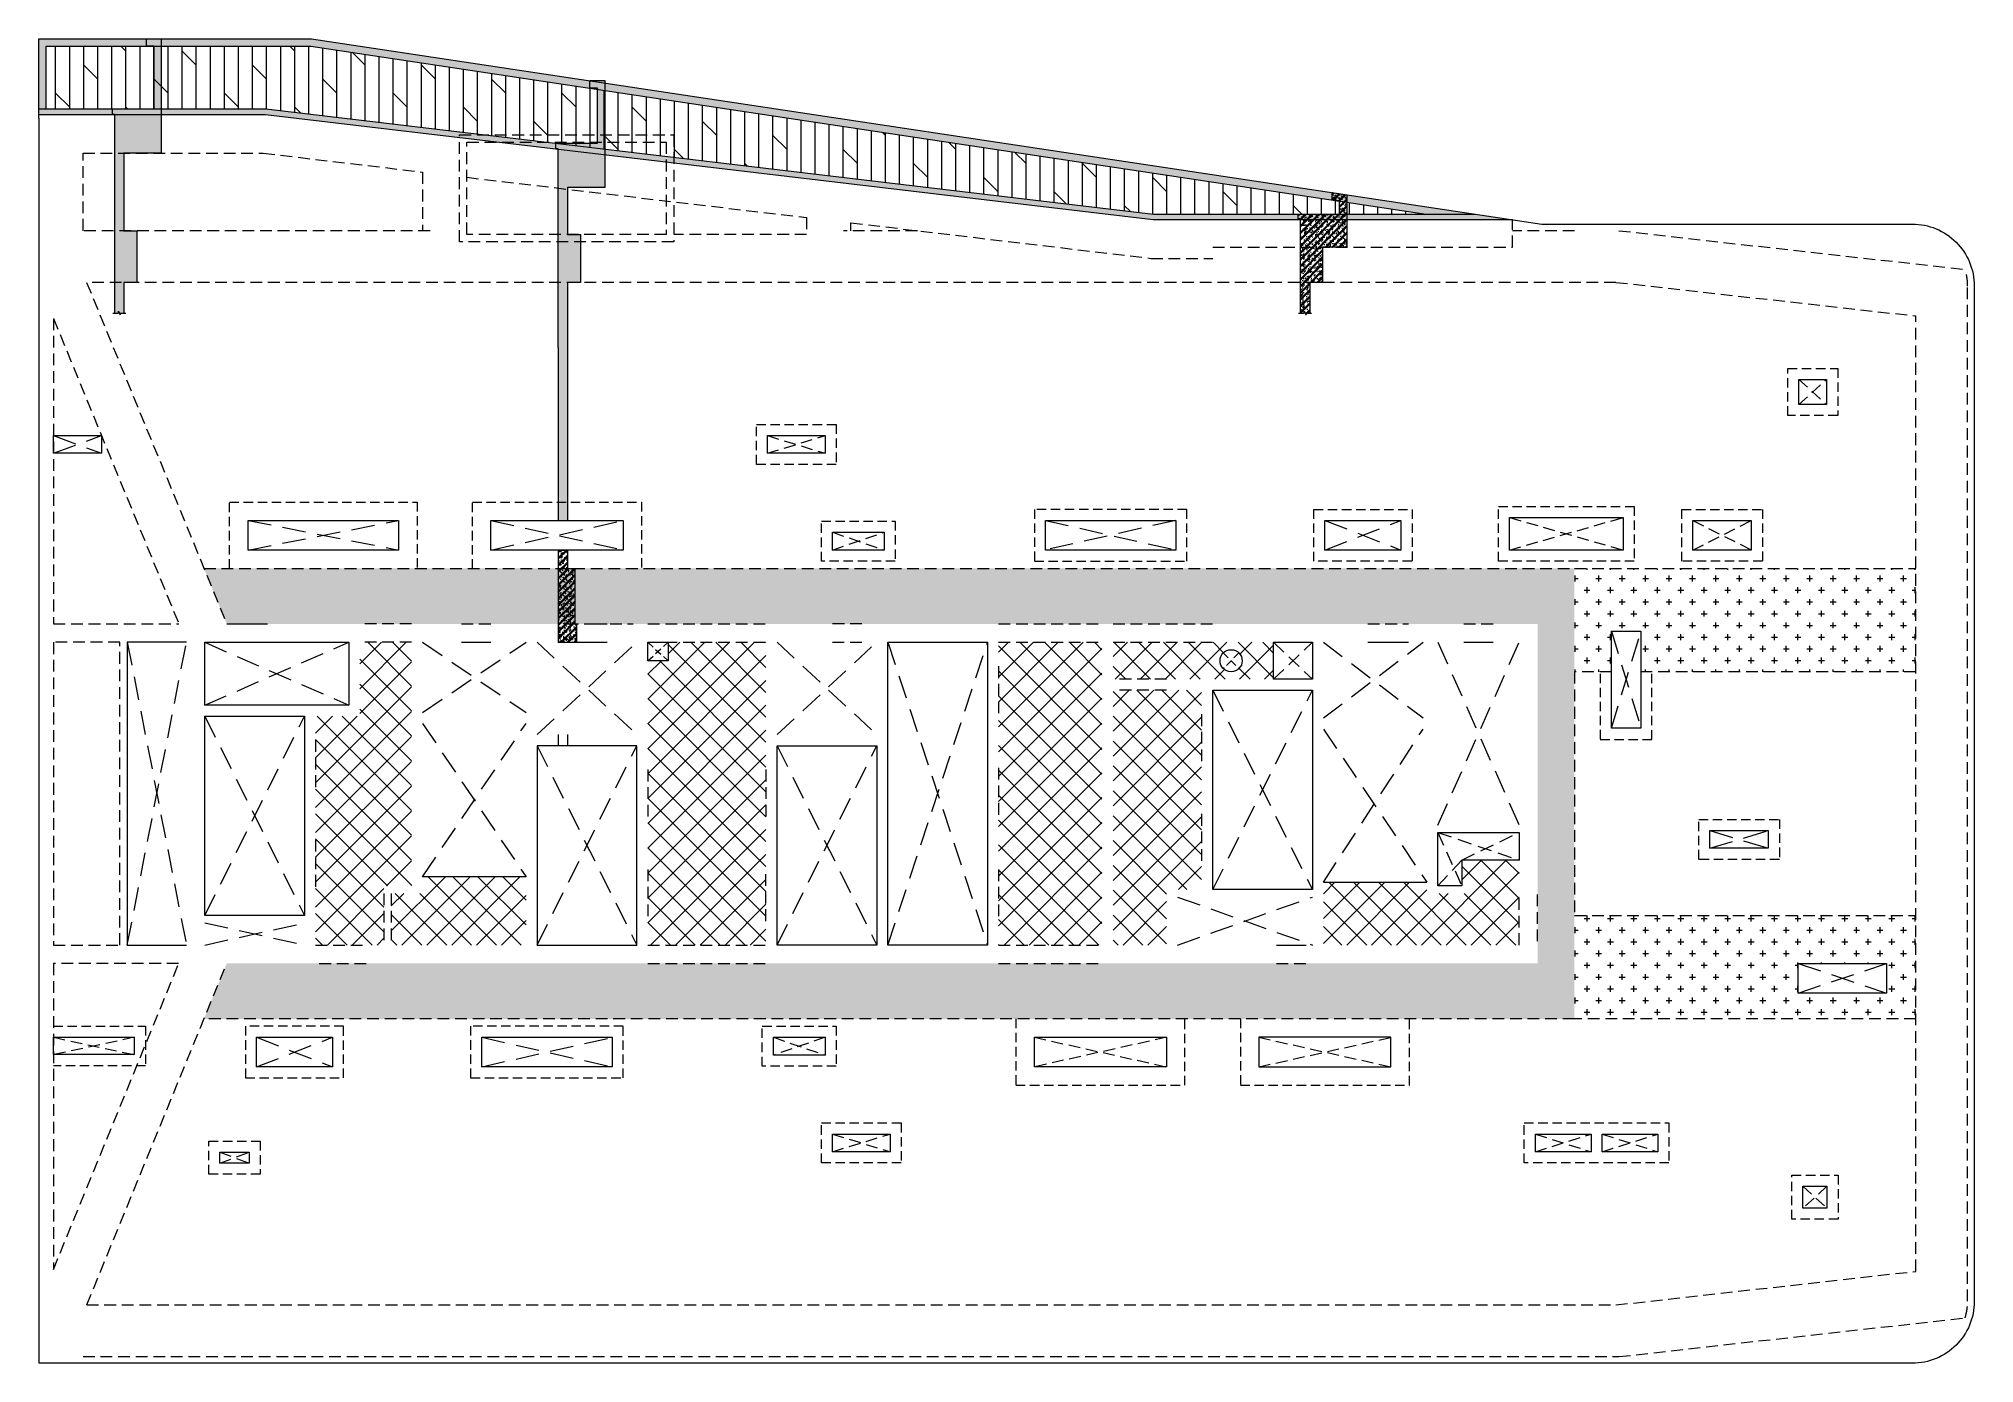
# Model space of a CAD drawing. Header units: millimetres. Extents: x 139750 to 192180, y 8270 to 44150.
import ezdxf

# ---------------------------------------------------------------- set-up
doc = ezdxf.new("R2010")
doc.units = ezdxf.units.MM
doc.linetypes.add('DASHED2', pattern=[9.525, 6.35, -3.175])
doc.linetypes.add('HIDDEN2', pattern=[4.7625, 3.175, -1.5875])
doc.layers.get('0').update_dxf_attribs({"lineweight": 20})
for name, color, linetype, lineweight in [('NDC_S_BEAM', 3, 'HIDDEN2', 20), ('NDC_S_DIM', 1, 'Continuous', 15), ('NDC_S_HATCH MATERIAL', 8, 'Continuous', 13), ('NDC_S_HIDDEN', 8, 'HIDDEN2', 13), ('NDC_S_OPENING', 9, 'DASHED2', 13), ('NDC_S_SLAB', 2, 'Continuous', 20)]:
    doc.layers.add(name, color=color, linetype=linetype, lineweight=lineweight)
pattern_1 = [(50, (0, 0), (215.17805, -18.82564), [22.5, -247.5]), (355, (0, 0), (-41.6254, 225.65764), [18, -198]), (100.4514, (17.93, -1.57), (173.55281, 206.83186), [19.12206, -210.34263]), (46.1842, (0, 60), (320.1723, -49.6557), [33.75, -371.25]), (96.6356, (26.68, 55.86), (280.3988, 292.23536), [28.6831, -315.5139]), (351.1842, (0, 60), (280.3986, 292.2356), [27, -297]), (21, (30, 45), (179.07212, -120.78567), [22.5, -247.5]), (326, (30, 45), (72.9946, 217.545), [18, -198]), (71.4514, (44.92, 34.93), (252.0668, 96.75915), [19.12206, -210.34263]), (37.5, (0, 0), (3.647957, 99.868156), [0, -195.6, 0, -201, 0, -198.75]), (7.5, (0, 0), (78.92086, 118.323514), [0, -114.6, 0, -191.1, 0, -75.75]), (327.5, (-66.9, 0), (160.14673, -6.76646), [0, -75, 0, -234, 0, -310.5]), (317.5, (-96.9, 0), (174.95585, 30.0315), [0, -97.5, 0, -155.4, 0, -220.5]), (45, (0, 0), (-90.156115, 90.156115), []), (45, (0, 36.75), (-90.156115, 90.156115), [])]

# ---------------------------------------------------------------- blocks, each defined once
blk = doc.blocks.new('HT-opening 8F')
at = {"layer": 'NDC_S_OPENING', "ltscale": 50}
for p, q in [((56730, 25340), (57480, 26020)), ((56730, 26020), (57480, 25340)), ((28790, 24500), (30350, 24020)), ((28790, 24020), (30350, 24500)), ((48890, 22280), (51970, 21400)), ((48890, 21400), (51970, 22280)), ((53860, 21400), (55440, 22200)), ((53860, 22200), (55440, 21400)), ((30550, 21880), (31950, 21400)), ((30550, 21400), (31950, 21880)), ((9450, 8200), (11640, 7730)), ((11640, 8200), (9450, 7730)), ((30350, 8200), (28950, 7720)), ((28950, 8200), (30350, 7720)), ((39600, 8200), (36020, 7400)), ((36020, 8200), (39600, 7400)), ((42100, 8200), (45680, 7400)), ((42100, 7400), (45680, 8200)), ((30550, 5580), (32110, 5100)), ((30550, 5100), (32110, 5580)), ((49590, 5580), (51100, 5100)), ((49590, 5100), (51100, 5580)), ((51400, 5580), (52910, 5100)), ((51400, 5100), (52910, 5580)), ((13960, 4790), (14750, 5090)), ((13960, 5090), (14750, 4790)), ((57490, 4170), (56840, 3570)), ((56840, 4170), (57490, 3570))]:
    blk.add_line(p, q, dxfattribs=at)
at = {"layer": 'NDC_S_OPENING', "ltscale": 100}
for p, q in [((9450, 24500), (10750, 24020, 0)), ((9450, 24020), (10750, 24500, 0)), ((14720, 22200), (18800, 21400)), ((14720, 21400), (18800, 22200)), ((21300, 22200), (24880, 21400)), ((21300, 21400), (24880, 22200)), ((39850, 22200), (36320, 21400)), ((36320, 22200), (39850, 21400)), ((43890, 22200), (45950, 21400)), ((43890, 21400), (45950, 22200)), ((51650, 19200), (52450, 16570)), ((51650, 16570), (52450, 19200)), ((54320, 13320), (55900, 13800)), ((54320, 13800), (55900, 13320)), ((56710, 9400), (59100, 10200)), ((56710, 10200), (59100, 9400)), ((14950, 8200), (17010, 7400)), ((14950, 7400), (17010, 8200)), ((21050, 8200), (24580, 7400)), ((21050, 7400), (24580, 8200))]:
    blk.add_line(p, q, dxfattribs=at)
at = {"layer": 'NDC_S_SLAB', "ltscale": 100}
for points in [[(56730, 26020), (57480, 26020), (57480, 25340), (56730, 25340)], [(30350, 24020), (28790, 24020), (28790, 24500), (30350, 24500)], [(14720, 22200), (18800, 22200), (18800, 21400), (14720, 21400)], [(21300, 22200), (24880, 22200), (24880, 21400), (21300, 21400)], [(43890, 22200), (45950, 22200), (45950, 21400), (43890, 21400)], [(48890, 22280), (51970, 22280), (51970, 21400), (48890, 21400)], [(53860, 22200), (55440, 22200), (55440, 21400), (53860, 21400)], [(30550, 21880), (31950, 21880), (31950, 21400), (30550, 21400)], [(51650, 19200), (52450, 19200), (52450, 16570), (51650, 16570)], [(54320, 13800), (55900, 13800), (55900, 13320), (54320, 13320)], [(56710, 10200), (59100, 10200), (59100, 9400), (56710, 9400)], [(9450, 8200), (11640, 8200), (11640, 7730), (9450, 7730)], [(14950, 8200), (17010, 8200), (17010, 7400), (14950, 7400)], [(21050, 8200), (24580, 8200), (24580, 7400), (21050, 7400)], [(28950, 8200), (30350, 8200), (30350, 7720), (28950, 7720)], [(36020, 8200), (39600, 8200), (39600, 7400), (36020, 7400)], [(42100, 7400), (45680, 7400), (45680, 8200), (42100, 8200)], [(30550, 5580), (32110, 5580), (32110, 5100), (30550, 5100)], [(49590, 5580), (51100, 5580), (51100, 5100), (49590, 5100)], [(51400, 5580), (52910, 5580), (52910, 5100), (51400, 5100)], [(13960, 5090), (14750, 5090), (14750, 4790), (13960, 4790)], [(56840, 4170), (57490, 4170), (57490, 3570), (56840, 3570)]]:
    blk.add_lwpolyline(points, close=True, dxfattribs=at)
at = {"layer": 'NDC_S_SLAB', "ltscale": 100, "elevation": 0}
for points in [[(9450, 24500), (10750, 24500), (10750, 24020), (9450, 24020)], [(36320, 22200), (39850, 22200), (39850, 21400), (36320, 21400)]]:
    blk.add_lwpolyline(points, close=True, dxfattribs=at)

msp = doc.modelspace()

# ---------------------------------------------------------------- hatches: boundary and pattern name
at = {"layer": 'NDC_S_HATCH MATERIAL', "ltscale": 100}
h = msp.add_hatch(dxfattribs=at)
h.set_pattern_fill('AR-CONC', color=256)
h.paths.add_polyline_path([(147139, 44150), (139750, 44150), (139750, 42100), (145891, 42100), (169940, 39250), (179671, 39250)])
h.paths.add_polyline_path([(177332, 39400), (169949, 39400), (145900, 42250), (139950, 42250), (139950, 43950), (147124, 43950)], flags=16)
h = msp.add_hatch(dxfattribs=at)
h.set_pattern_fill('BT-01', color=256, scale=30, pattern_type=2)
h.set_pattern_definition(pattern_1)
h.paths.add_polyline_path([(142059, 41050), (143069, 41050), (143069, 43900), (143069, 44150), (142669, 44150), (142669, 43950), (142869, 43950), (142869, 42250), (141749, 42250), (141749, 42100), (141809, 42100), (141809, 36720), (141909, 36720), (141909, 36770), (141959, 36670), (141959, 36720), (142059, 36720), (142059, 37550), (142409, 37550), (142409, 38950), (142059, 38950)])
h = msp.add_hatch(dxfattribs=at)
h.set_pattern_fill('DOLMIT', color=256, scale=60, angle=90)
h.paths.add_polyline_path([(147124, 43950), (139950, 43950), (139950, 42250), (145900, 42250), (169949, 39400), (177332, 39400)])
h = msp.add_hatch(dxfattribs=at)
h.set_pattern_fill('BT-01', color=256, scale=30, pattern_type=2)
h.set_pattern_definition([(50, (12012.48, -931.69), (215.17805, -18.82564), [22.5, -247.5]), (355, (12012.48, -931.69), (-41.6254, 225.65764), [18, -198]), (100.4514, (12030.4, -933.25), (173.55281, 206.83186), [19.12206, -210.34263]), (46.1842, (12012.48, -871.69), (320.1723, -49.6557), [33.75, -371.25]), (96.6356, (12039.16, -875.82), (280.3988, 292.23536), [28.6831, -315.5139]), (351.1842, (12012.48, -871.7), (280.3986, 292.2356), [27, -297]), (21, (12042.48, -886.69), (179.07212, -120.78567), [22.5, -247.5]), (326, (12042.48, -886.69), (72.9946, 217.545), [18, -198]), (71.4514, (12057.4, -896.75), (252.0668, 96.75915), [19.12206, -210.34263]), (37.5, (12012.475, -931.686), (3.647957, 99.868156), [0, -195.6, 0, -201, 0, -198.75]), (7.5, (12012.48, -931.69), (78.92086, 118.32351), [0, -114.6, 0, -191.1, 0, -75.75]), (327.5, (11945.575, -931.69), (160.14673, -6.76646), [0, -75, 0, -234, 0, -310.5]), (317.5, (11915.58, -931.69), (174.95585, 30.0315), [0, -97.5, 0, -155.4, 0, -220.5]), (45, (12012.48, -931.69), (-90.15611, 90.15611), []), (45, (12012.48, -894.94), (-90.15611, 90.15611), [])])
h.paths.add_polyline_path([(154072, 40118), (155082, 40118), (155082, 42968), (155082, 43014), (154682, 43014), (154682, 42814), (154882, 42814), (154882, 41318), (153762, 41318), (153762, 41168), (153822, 41168), (153822, 31100), (153922, 31100), (153927, 31100), (153972, 31100), (154022, 31100), (154072, 31100), (154072, 37550), (154422, 37550), (154422, 38850), (154072, 38850)])
h = msp.add_hatch(dxfattribs=at)
h.set_pattern_fill('BT-01', color=256, scale=30, pattern_type=2)
h.set_pattern_definition(pattern_1)
h.paths.add_polyline_path([(175188, 39785), (175188, 39925), (174788, 39985), (174788, 39783), (174988, 39753), (174988, 39400), (173868, 39400), (173868, 39250), (173928, 39250), (173928, 36720), (174028, 36720), (174028, 36770), (174078, 36670), (174078, 36720), (174178, 36720), (174178, 37550), (174528, 37550), (174528, 38500), (175188, 38500)])
h = msp.add_hatch(dxfattribs=at)
h.set_pattern_fill('BT-01', color=256, scale=30, pattern_type=2)
h.set_pattern_definition([(50, (-2883.84, -5848.21), (215.17805, -18.82564), [22.5, -247.5]), (355, (-2883.84, -5848.2), (-41.6254, 225.65764), [18, -198]), (100.4514, (-2865.9, -5849.78), (173.55281, 206.83186), [19.12206, -210.34263]), (46.1842, (-2883.84, -5788.2), (320.1723, -49.6557), [33.75, -371.25]), (96.6356, (-2857.16, -5792.35), (280.3988, 292.23536), [28.6831, -315.5139]), (351.1842, (-2883.84, -5788.2), (280.3986, 292.2356), [27, -297]), (21, (-2853.84, -5803.21), (179.07212, -120.78567), [22.5, -247.5]), (326, (-2853.84, -5803.2), (72.9946, 217.545), [18, -198]), (71.4514, (-2838.91, -5813.28), (252.0668, 96.75915), [19.12206, -210.34263]), (37.5, (-2883.84, -5848.21), (3.647957, 99.868156), [0, -195.6, 0, -201, 0, -198.75]), (7.5, (-2883.84, -5848.21), (78.92086, 118.323514), [0, -114.6, 0, -191.1, 0, -75.75]), (327.5, (-2950.74, -5848.21), (160.14673, -6.76646), [0, -75, 0, -234, 0, -310.5]), (317.5, (-2980.74, -5848.21), (174.95585, 30.0315), [0, -97.5, 0, -155.4, 0, -220.5]), (45, (-2883.84, -5848.21), (-90.15611, 90.15611), []), (45, (-2883.84, -5811.46), (-90.15611, 90.15611), [])])
h.paths.add_polyline_path([(154272, 29800), (154072, 29800), (154072, 30300), (153822, 30300), (153822, 27800), (154322, 27800), (154322, 28300), (154272, 28300)])
h = msp.add_hatch(dxfattribs=at)
h.set_pattern_fill('CROSS', color=256, scale=50)
h.set_pattern_definition([(0, (150, 0), (317.5, 317.5), [158.75, -476.25]), (90, (229.38, -79.38), (-317.5, 317.5), [158.75, -476.25])])
h.paths.add_polyline_path([(181350, 29800), (144227, 29800), (144842, 28300), (180350, 28300), (180350, 19100), (144842, 19100), (144227, 17600), (181350, 17600)])
h = msp.add_hatch(dxfattribs=at)
h.set_pattern_fill('CROSS', color=256, scale=50)
h.paths.add_polyline_path([(183150, 28100), (183150, 27000), (190600, 27000), (190600, 29800), (181350, 29800), (181350, 27000), (182350, 27000), (182350, 28100)])
h = msp.add_hatch(dxfattribs=at)
h.set_pattern_fill('ANSI37', color=256, scale=150)
h.paths.add_polyline_path([(149850, 27800), (148450, 27800), (148450, 25800), (147250, 25800), (147250, 25150), (147250, 23750), (147250, 22450), (147250, 21050), (147250, 19600), (148650, 19600), (149100, 19600), (149100, 21000), (149100, 21200), (149850, 21200)])
h = msp.add_hatch(dxfattribs=at)
h.set_pattern_fill('ANSI37', color=256, scale=150)
h.paths.add_polyline_path([(156800, 27300), (156250, 27300), (156250, 19600), (159450, 19600), (159450, 27800), (156800, 27800)])
h = msp.add_hatch(dxfattribs=at)
h.set_pattern_fill('ANSI37', color=256, scale=150)
h.set_pattern_definition([(45, (150, 0), (-336.7596, 336.7596), []), (135, (150, 0), (-336.7596, -336.7596), [])])
h.paths.add_polyline_path([(168550, 22300), (168550, 23200), (168550, 24000), (168550, 27800), (165750, 27800), (165750, 27150), (165750, 25750), (165750, 24400), (165750, 23000), (165750, 21650), (165750, 20250), (165750, 19600), (168550, 19600), (168550, 21200)])
h = msp.add_hatch(dxfattribs=at)
h.set_pattern_fill('ANSI37', color=256, scale=150)
edge = h.paths.add_edge_path()
edge.add_arc((172050, 27300), 300, 0, 360)
h.paths.add_polyline_path([(168850, 27800), (173200, 27800), (173200, 26800), (168850, 26800)])
h = msp.add_hatch(dxfattribs=at)
h.set_pattern_fill('ANSI37', color=256, scale=150)
h.paths.add_polyline_path([(168850, 26500), (168850, 19600), (170300, 19600), (170300, 21100), (171250, 21100), (171250, 26500)])
h = msp.add_hatch(dxfattribs=at)
h.set_pattern_fill('ANSI37', color=256, scale=150)
h.paths.add_polyline_path([(179850, 21000), (179850, 21900), (178300, 21900), (178300, 21200), (178450, 21200), (178450, 21000), (177350, 21000), (177350, 21300), (174550, 21300), (174550, 19600), (179850, 19600)])
h = msp.add_hatch(dxfattribs=at)
h.set_pattern_fill('ANSI37', color=256, scale=150)
h.paths.add_polyline_path([(152950, 21450), (150150, 21450), (150150, 21000), (149300, 21000), (149300, 19600), (152950, 19600)])
h = msp.add_hatch(dxfattribs=at)
h.set_pattern_fill('CROSS', color=256, scale=50)
h.paths.add_polyline_path([(187410, 19100), (189800, 19100), (189800, 18300), (187410, 18300)], flags=16)
h.paths.add_polyline_path([(190600, 20400), (181350, 20400), (181350, 17600), (190600, 17600)])

# ---------------------------------------------------------------- linework, layer by layer
at = {"layer": 'NDC_S_BEAM', "ltscale": 100}
for p, q in [((140950, 38950), (140950, 41050)), ((150150, 40538), (150150, 38950)), ((150350, 38950), (140950, 38950)), ((160550, 38850), (156950, 38850)), ((160550, 39305), (160550, 38850)), ((161750, 38950), (161750, 39163)), ((179671, 38500), (179671, 39250)), ((181350, 38950), (179671, 38950)), ((182550, 38950), (191931, 37900)), ((171550, 38500), (179671, 38500)), ((182472, 37550), (141047, 37550)), ((141047, 37550), (144842, 28300)), ((182472, 37550), (190600, 36640)), ((140150, 36575), (143545, 28300)), ((190600, 10760), (190600, 36640)), ((181350, 29800), (190600, 29800)), ((144842, 28300), (145950, 28300)), ((145150, 28300), (145950, 28300)), ((149850, 27800), (148450, 27800)), ((149850, 28300), (148500, 28300)), ((149850, 28300), (148500, 28300)), ((151200, 28300), (152000, 28300)), ((154050, 28300), (155150, 28300)), ((154750, 28300), (155850, 28300)), ((156250, 28300), (159450, 28300)), ((156250, 28300), (159450, 28300)), ((156250, 27800), (159450, 27800)), ((162050, 28300), (161250, 28300)), ((162050, 28300), (161250, 28300)), ((161250, 27800), (162050, 27800)), ((165750, 28300), (168550, 28300)), ((165750, 28300), (168550, 28300)), ((165750, 27800), (168550, 27800)), ((168850, 28300), (169950, 28300)), ((168850, 28300), (171550, 28300)), ((168850, 27800), (171550, 27800)), ((175750, 28300), (176850, 28300)), ((178350, 28300), (179150, 28300)), ((165750, 27150), (165750, 25750)), ((170300, 26800), (168950, 26800)), ((182350, 27000), (181350, 27000)), ((190600, 27000), (183150, 27000)), ((170300, 26500), (168950, 26500)), ((171250, 25850), (171250, 24450)), ((147250, 25150), (147250, 23750)), ((156250, 24350), (156250, 22950)), ((159450, 24350), (159450, 22950)), ((165750, 24400), (165750, 23000)), ((171250, 23150), (171250, 21750)), ((147250, 22450), (147250, 21050)), ((156250, 21650), (156250, 20250)), ((159450, 20250), (159450, 21650)), ((165750, 21650), (165750, 20250)), ((149100, 21000), (149100, 19600)), ((149300, 21000), (149300, 19600)), ((179850, 19600), (179850, 21000)), ((180350, 19700), (180350, 21050)), ((181350, 20400), (190600, 20400)), ((147250, 19600), (148650, 19600)), ((156250, 19600), (159450, 19600)), ((165750, 19600), (168550, 19600)), ((143540, 19100), (140150, 19100)), ((140150, 19100), (140150, 10815)), ((140150, 10815), (143545, 19100)), ((141051, 9850), (144842, 19100)), ((147350, 19100), (148700, 19100)), ((156250, 19100), (159450, 19100)), ((165750, 19100), (168550, 19100)), ((173280, 19100), (174080, 19100)), ((190600, 17600), (181350, 17600)), ((182472, 9850), (190600, 10760)), ((141051, 9850), (182472, 9850)), ((182550, 8450), (191931, 9500))]:
    msp.add_line(p, q, dxfattribs=at)
for points in [[(140950, 41050), (145829, 41050), (150150, 40538)], [(151350, 40396), (160550, 39305)], [(163550, 38950), (161550, 38950)], [(161750, 39163), (169878, 38200), (171550, 38200)], [(140150, 36575), (140150, 28300), (143545, 28300)], [(144227, 29800), (181350, 29800)], [(140150, 27800), (140150, 19600), (141950, 19600), (141950, 27800), (140150, 27800)], [(181350, 27000), (181350, 20400)], [(181350, 17600), (144227, 17600)], [(140950, 8450), (182550, 8450)]]:
    msp.add_lwpolyline(points, dxfattribs=at)
msp.add_lwpolyline([(191931, 9500, 0.076321), (192000, 9950), (192000, 37450, 0.076321), (191931, 37900)], format="xyb", dxfattribs=at)
at = {"layer": 'NDC_S_DIM', "ltscale": 100}
for p, q in [((153822, 35788), (153822, 31100)), ((154072, 35788), (154072, 31100)), ((153822, 30300), (153822, 27800)), ((153822, 30300), (154072, 30300)), ((154072, 30300), (154072, 29800)), ((154072, 29800), (154272, 29800)), ((154272, 29800), (154272, 28300)), ((153822, 27800), (154072, 27800)), ((154272, 28300), (154322, 28300)), ((154322, 27800), (154322, 28300)), ((153822, 25300), (153822, 25000)), ((154072, 25300), (154072, 25000))]:
    msp.add_line(p, q, dxfattribs=at)
for points in [[(141809, 42100), (141749, 42100), (141749, 42250), (142869, 42250), (142869, 43950), (142669, 43950), (142669, 44150), (143069, 44150), (143069, 43950), (143069, 43950), (143069, 41050), (142059, 41050), (142059, 38950), (142409, 38950), (142409, 37550), (142059, 37550), (142059, 36720)], [(153822, 41168), (153762, 41168), (153762, 41318), (154882, 41318), (154882, 42814), (154682, 42814), (154682, 43014), (155082, 43014), (155082, 42814), (155082, 42814), (155082, 40118), (154072, 40118), (154072, 38850), (154422, 38850), (154422, 37550), (154072, 37550), (154072, 35788)], [(141809, 36720), (141809, 42100)], [(153822, 35788), (153822, 41168)], [(173928, 36720), (173928, 39250), (173868, 39250), (173868, 39400), (174988, 39400), (174988, 39753), (174788, 39783), (174788, 39985), (175188, 39925), (175188, 39785), (175188, 39785), (175188, 38500), (174528, 38500), (174528, 37550), (174178, 37550), (174178, 36720)], [(141759, 36720), (141909, 36720), (141909, 36770), (141959, 36670), (141959, 36720), (142109, 36720)], [(173878, 36720), (174028, 36720), (174028, 36770), (174078, 36670), (174078, 36720), (174228, 36720)]]:
    msp.add_lwpolyline(points, dxfattribs=at)
at = {"layer": 'NDC_S_HATCH MATERIAL', "linetype": 'HIDDEN2', "ltscale": 80}
for points in [[(187130, 35220), (188480, 35220), (188480, 33940), (187130, 33940)], [(159190, 33700), (161350, 33700), (161350, 32620), (159190, 32620)], [(179290, 31480), (182970, 31480), (182970, 30000), (179290, 30000)], [(160950, 31080), (162950, 31080), (162950, 30000), (160950, 30000)], [(174290, 31400), (176950, 31400), (176950, 30000), (174290, 30000)], [(184260, 31400), (186440, 31400), (186440, 30000), (184260, 30000)], [(184720, 23000), (186900, 23000), (186900, 21920), (184720, 21920)], [(145350, 16000), (148010, 16000), (148010, 17400), (145350, 17400)], [(151450, 16000), (155580, 16000), (155580, 17400), (151450, 17400)], [(159350, 17400), (161350, 17400), (161350, 16320), (159350, 16320)], [(160950, 14780), (163110, 14780), (163110, 13700), (160950, 13700)], [(179990, 14780), (183910, 14780), (183910, 13700), (179990, 13700)], [(144360, 14290), (145750, 14290), (145750, 13390), (144360, 13390)], [(187240, 13370), (188490, 13370), (188490, 12170), (187240, 12170)]]:
    msp.add_lwpolyline(points, close=True, dxfattribs=at)
for points in [[(144920, 29800), (144920, 31600), (150000, 31600), (150000, 29800)], [(151500, 29800), (151500, 31600), (156080, 31600), (156080, 29800)], [(182050, 26950), (182050, 25170), (183450, 25170), (183450, 26950)], [(140150, 17400), (142640, 17400), (142640, 16330), (140150, 16330)], [(166220, 17600), (166220, 15800), (170800, 15800), (170800, 17600)], [(172300, 17600), (172300, 15800), (176880, 15800), (176880, 17600)]]:
    msp.add_lwpolyline(points, dxfattribs=at)
at = {"layer": 'NDC_S_HATCH MATERIAL', "linetype": 'HIDDEN2', "ltscale": 80, "elevation": 0}
msp.add_lwpolyline([(170850, 31400), (166720, 31400), (166720, 30000), (170850, 30000)], close=True, dxfattribs=at)
at = {"layer": 'NDC_S_HIDDEN', "ltscale": 100}
for points in [[(151150, 41550), (156950, 41550), (156950, 38650), (151150, 38650)], [(151350, 41350), (156750, 41350), (156750, 38850), (151350, 38850)]]:
    msp.add_lwpolyline(points, close=True, dxfattribs=at)
at = {"layer": 'NDC_S_OPENING', "ltscale": 100}
for p, q in [((142150, 19600), (143750, 27800)), ((142150, 27800), (143750, 19600)), ((144250, 27800), (148150, 26100)), ((144250, 26100), (148150, 27800)), ((150150, 27800), (152950, 25900)), ((150150, 25900), (152950, 27800)), ((153250, 27800), (155950, 25300)), ((153250, 25300), (155950, 27800)), ((159750, 27800), (162450, 25300)), ((159750, 25300), (162450, 27800)), ((162750, 27800), (165450, 19600)), ((162750, 19600), (165450, 27800)), ((174550, 27800), (177250, 25750)), ((174550, 25750), (177250, 27800)), ((177650, 27800), (179850, 22850)), ((177650, 22850), (179850, 27800)), ((171550, 26500), (174250, 21100)), ((171550, 21100), (174250, 26500)), ((144250, 25800), (146950, 20400)), ((144250, 20400), (146950, 25800)), ((150150, 21450), (152950, 25600)), ((150150, 25600), (152950, 21450)), ((174550, 25450), (177350, 21300)), ((174550, 21300), (177250, 25450)), ((153250, 25000), (155950, 19600)), ((153250, 19600), (155950, 25000)), ((159750, 25000), (162450, 19600)), ((159750, 19600), (162450, 25000)), ((170600, 20900), (174250, 19600)), ((170600, 19600), (174250, 20900)), ((144250, 19600), (146950, 20200)), ((144250, 20200), (146950, 19600))]:
    msp.add_line(p, q, dxfattribs=at)
at = {"layer": 'NDC_S_OPENING', "ltscale": 30}
for p, q in [((156250, 27800), (156800, 27300)), ((156250, 27300), (156800, 27800)), ((171838, 27512), (172262, 27088)), ((172262, 27512), (171838, 27088))]:
    msp.add_line(p, q, dxfattribs=at)
at = {"layer": 'NDC_S_OPENING', "ltscale": 60}
for p, q in [((173200, 27800), (174250, 26800)), ((173200, 26800), (174250, 27800)), ((177650, 22650), (179850, 21900)), ((178300, 21900), (179850, 22650))]:
    msp.add_line(p, q, dxfattribs=at)
for points in [[(177650, 22650), (178300, 21200)], [(177650, 21200), (178300, 21900)]]:
    msp.add_lwpolyline(points, dxfattribs=at)
at = {"layer": 'NDC_S_SLAB', "ltscale": 100}
for p, q in [((139750, 42000), (139750, 44150)), ((139950, 42250), (139950, 43950)), ((151200, 27800), (152000, 27800)), ((154050, 27800), (155150, 27800)), ((175750, 27800), (176850, 27800)), ((178350, 27800), (179150, 27800)), ((152950, 21450), (150150, 21450)), ((174550, 21300), (177350, 21300)), ((173280, 19600), (174080, 19600))]:
    msp.add_line(p, q, dxfattribs=at)
for points in [[(139750, 44150), (147139, 44150), (180467, 39130)], [(139950, 43950), (147124, 43950), (177332, 39400)], [(139750, 42250), (145900, 42250), (169949, 39400), (178675, 39400)], [(139750, 42100), (145891, 42100), (169940, 39250), (179671, 39250)], [(139750, 42000), (139750, 8270)], [(143750, 27800), (142150, 27800), (142150, 19600), (143750, 19600)]]:
    msp.add_lwpolyline(points, dxfattribs=at)
at = {"layer": 'NDC_S_SLAB', "ltscale": 10}
msp.add_lwpolyline([(180467, 39130), (190500, 39130, -0.414214), (192180, 37450), (192180, 9950, -0.414214), (190500, 8270), (139750, 8270)], format="xyb", dxfattribs=at)
at = {"layer": 'NDC_S_SLAB', "ltscale": 100}
for points in [[(144250, 27800), (148150, 27800), (148150, 26100), (144250, 26100)], [(156250, 27800), (156800, 27800), (156800, 27300), (156250, 27300)], [(162750, 27800), (165450, 27800), (165450, 19600), (162750, 19600)], [(173200, 27800), (174250, 27800), (174250, 26800), (173200, 26800)], [(171550, 26500), (174250, 26500), (174250, 21100), (171550, 21100)], [(144250, 25800), (146950, 25800), (146950, 20400), (144250, 20400)], [(155950, 25000), (153250, 25000), (153250, 19600), (155950, 19600)], [(159750, 25000), (162450, 25000), (162450, 19600), (159750, 19600)], [(178300, 21200), (177650, 21200), (177650, 22650), (179850, 22650), (179850, 21900), (178300, 21900)]]:
    msp.add_lwpolyline(points, close=True, dxfattribs=at)
msp.add_circle((172050, 27300), 300, dxfattribs=at)

# ---------------------------------------------------------------- block references
msp.add_blockref('HT-opening 8F', (130700, 8900))

doc.saveas('drawing.dxf')
